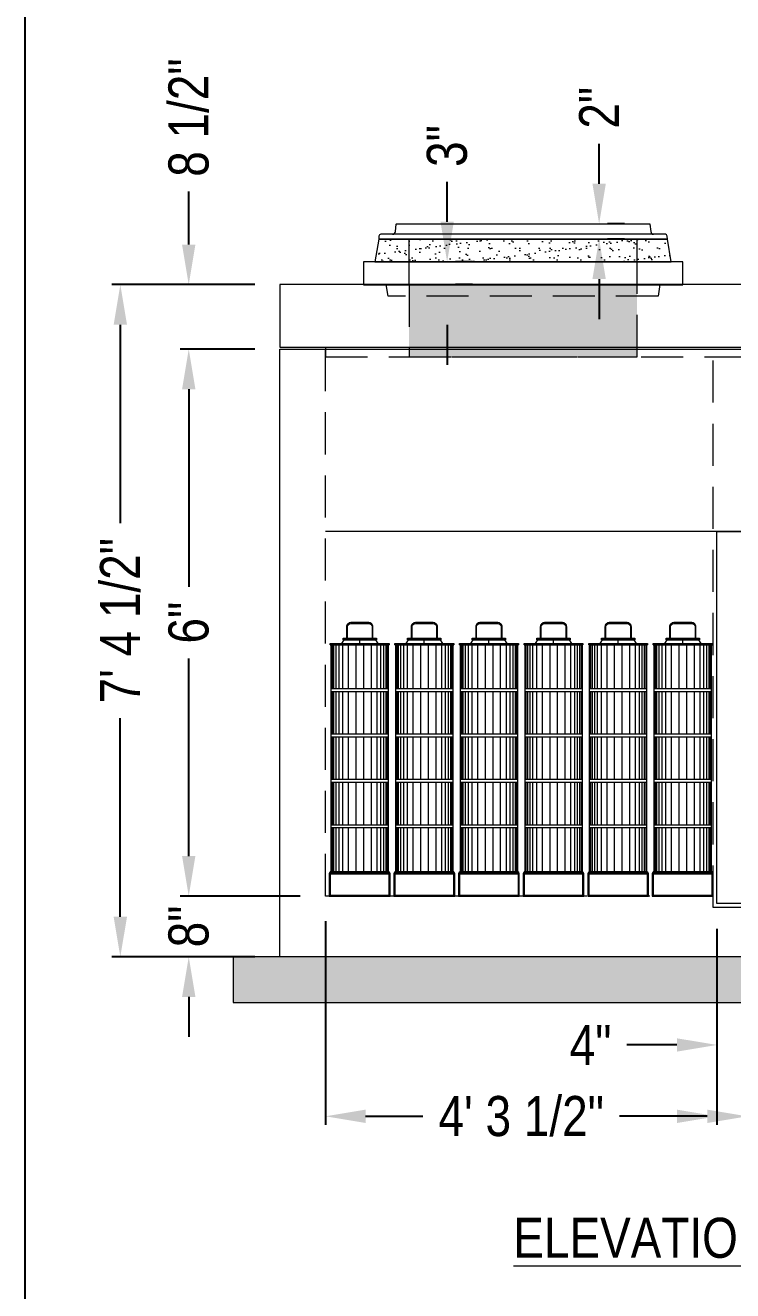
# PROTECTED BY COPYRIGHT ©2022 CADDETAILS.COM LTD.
# Model space of a CAD drawing. Extents: x 0 to 216, y -5 to 280.
# Drawn here: x 0 to 42, y 68.8 to 144 of the extents above; entities that cross this region are included whole.
import ezdxf
from ezdxf import colors
from ezdxf.entities.mleader import LeaderData, LeaderLine
from ezdxf.math import Vec2, Vec3

# ---------------------------------------------------------------- set-up
doc = ezdxf.new("R2010")
doc.units = 0
doc.header["$LTSCALE"] = 10
doc.header["$MEASUREMENT"] = 0
doc.header["$PDMODE"] = 35
doc.linetypes.add('HIDDEN', pattern=[0.375, 0.25, -0.125])
doc.layers.get('0').update_dxf_attribs({"linetype": 'CONTINUOUS'})
doc.layers.get('Defpoints').update_dxf_attribs({"linetype": 'CONTINUOUS'})
doc.layers.add('2628-LOGO$0$CADdetails-FRAME', color=7, linetype='CONTINUOUS')
doc.layers.add('CADdetails-9-TITLEBLOCK', color=7, linetype='CONTINUOUS')
for name, color, linetype, lineweight in [('CADdetails-1-ANNO', 41, 'CONTINUOUS', 5), ('CADdetails-2-HATCH', 8, 'CONTINUOUS', 5), ('CADdetails-3-HIDDEN', 11, 'HIDDEN', 5), ('CADdetails-4-LIGHT', 3, 'CONTINUOUS', 13), ('CADdetails-5-MEDIUM', 4, 'CONTINUOUS', 18)]:
    doc.layers.add(name, color=color, linetype=linetype, lineweight=lineweight)
doc.styles.add('CADdetails-DIMENSIONS', font='ARIALN.TTF', dxfattribs={"height": 2.38})
doc.styles.add('CADdetails-NOTES', font='ARIALN.TTF', dxfattribs={"height": 2.38})
doc.dimstyles.new('CADdetails-DIM', dxfattribs={"dimtxt": 2.38, "dimasz": 2.38, "dimexe": 0.5, "dimexo": 1.5, "dimgap": 1, "dimtad": 0, "dimzin": 0, "dimdsep": 46, "dimtxsty": 'CADdetails-DIMENSIONS', "dimcen": 1, "dimclrd": 256, "dimclre": 256, "dimclrt": 256, "dimadec": 0, "dimazin": 0, "dimtfac": 1, "dimtofl": 0, "dimtmove": 0, "dimatfit": 3, "dimfxl": 1, "dimtolj": 1, "dimtzin": 0, "dimarcsym": 0})

# ---------------------------------------------------------------- blocks, each defined once
blk = doc.blocks.new('2628-LOGO')
at = {"layer": '2628-LOGO$0$CADdetails-FRAME'}
blk.add_line((0, 0), (0, 280), dxfattribs=at)
blk = doc.blocks.new('*D4')
at = {"layer": 'CADdetails-1-ANNO', "lineweight": -2, "transparency": 16777216}
for p, q in [((13.622, 128.581), (5.143, 128.581)), ((5.643, 126.201), (5.643, 114.395)), ((5.643, 91.013), (5.643, 102.819)), ((13.622, 88.633), (5.143, 88.633))]:
    blk.add_line(p, q, dxfattribs=at)
at = {"layer": 'CADdetails-1-ANNO', "transparency": 16777216}
for points in [[(5.246, 126.201), (6.04, 126.201), (5.643, 128.581)], [(5.246, 91.013), (6.04, 91.013), (5.643, 88.633)]]:
    blk.add_solid(points, dxfattribs=at)
at = {"layer": 'Defpoints', "color": 0, "transparency": 16777216}
for p in [(15.122, 128.581), (5.643, 88.633), (15.122, 88.633)]:
    blk.add_point(p, dxfattribs=at)
at = {"layer": 'CADdetails-1-ANNO', "transparency": 16777216, "insert": (5.643, 108.607), "char_height": 2.38, "attachment_point": 5, "rotation": 90, "style": 'CADdetails-DIMENSIONS'}
blk.add_mtext('\\A1;7\' 4 1/2"', dxfattribs=at)
blk = doc.blocks.new('*D5')
at = {"layer": 'CADdetails-1-ANNO', "lineweight": -2, "transparency": 16777216}
for p, q in [((9.706, 94.624), (9.706, 97.004)), ((16.331, 92.244), (9.206, 92.244)), ((13.622, 88.633), (9.206, 88.633)), ((9.706, 86.253), (9.706, 83.873))]:
    blk.add_line(p, q, dxfattribs=at)
at = {"layer": 'CADdetails-1-ANNO', "transparency": 16777216}
for points in [[(9.309, 94.624), (10.102, 94.624), (9.706, 92.244)], [(9.309, 86.253), (10.102, 86.253), (9.706, 88.633)]]:
    blk.add_solid(points, dxfattribs=at)
at = {"layer": 'Defpoints', "color": 0, "transparency": 16777216}
for p in [(17.831, 92.244), (9.706, 88.633), (15.122, 88.633)]:
    blk.add_point(p, dxfattribs=at)
at = {"layer": 'CADdetails-1-ANNO', "transparency": 16777216, "insert": (9.706, 90.438), "char_height": 2.38, "attachment_point": 5, "rotation": 90, "style": 'CADdetails-DIMENSIONS'}
blk.add_mtext('\\A1;8"', dxfattribs=at)
blk = doc.blocks.new('*D6')
at = {"layer": 'CADdetails-1-ANNO', "lineweight": -2, "transparency": 16777216}
for p, q in [((13.622, 124.745), (9.206, 124.745)), ((9.706, 122.365), (9.706, 110.623)), ((9.706, 94.624), (9.706, 106.365)), ((16.331, 92.244), (9.206, 92.244))]:
    blk.add_line(p, q, dxfattribs=at)
at = {"layer": 'CADdetails-1-ANNO', "transparency": 16777216}
for points in [[(9.309, 122.365), (10.102, 122.365), (9.706, 124.745)], [(9.309, 94.624), (10.102, 94.624), (9.706, 92.244)]]:
    blk.add_solid(points, dxfattribs=at)
at = {"layer": 'Defpoints', "color": 0, "transparency": 16777216}
for p in [(15.122, 124.745), (9.706, 92.244), (17.831, 92.244)]:
    blk.add_point(p, dxfattribs=at)
at = {"layer": 'CADdetails-1-ANNO', "transparency": 16777216, "insert": (9.706, 108.494), "char_height": 2.38, "attachment_point": 5, "rotation": 90, "style": 'CADdetails-DIMENSIONS'}
blk.add_mtext('\\A1;6"', dxfattribs=at)
blk = doc.blocks.new('*D7')
at = {"layer": 'CADdetails-1-ANNO', "lineweight": -2, "transparency": 16777216}
for p, q in [((9.706, 130.961), (9.706, 134.112)), ((13.622, 128.581), (9.206, 128.581)), ((13.622, 124.745), (9.206, 124.745)), ((9.706, 122.365), (9.706, 119.985))]:
    blk.add_line(p, q, dxfattribs=at)
at = {"layer": 'CADdetails-1-ANNO', "transparency": 16777216}
for points in [[(9.309, 130.961), (10.102, 130.961), (9.706, 128.581)], [(9.309, 122.365), (10.102, 122.365), (9.706, 124.745)]]:
    blk.add_solid(points, dxfattribs=at)
at = {"layer": 'Defpoints', "color": 0, "transparency": 16777216}
for p in [(15.122, 128.581), (9.706, 124.745), (15.122, 124.745)]:
    blk.add_point(p, dxfattribs=at)
at = {"layer": 'CADdetails-1-ANNO', "transparency": 16777216, "insert": (9.706, 138.51), "char_height": 2.38, "attachment_point": 5, "rotation": 90, "style": 'CADdetails-DIMENSIONS'}
blk.add_mtext('\\A1;8 1/2"', dxfattribs=at)
blk = doc.blocks.new('*D25')
at = {"layer": 'CADdetails-1-ANNO', "lineweight": -2, "transparency": 16777216}
for p, q in [((41.078, 90.292), (41.078, 82.895)), ((42.883, 90.292), (42.883, 82.895)), ((38.698, 83.395), (35.735, 83.395)), ((45.263, 83.395), (47.643, 83.395))]:
    blk.add_line(p, q, dxfattribs=at)
at = {"layer": 'CADdetails-1-ANNO', "transparency": 16777216}
for points in [[(38.698, 83.791), (38.698, 82.998), (41.078, 83.395)], [(45.263, 83.791), (45.263, 82.998), (42.883, 83.395)]]:
    blk.add_solid(points, dxfattribs=at)
at = {"layer": 'Defpoints', "color": 0, "transparency": 16777216}
for p in [(41.078, 91.792), (42.883, 91.792), (42.883, 83.395)]:
    blk.add_point(p, dxfattribs=at)
at = {"layer": 'CADdetails-1-ANNO', "transparency": 16777216, "insert": (33.573, 83.395), "char_height": 2.38, "attachment_point": 5, "style": 'CADdetails-DIMENSIONS'}
blk.add_mtext('\\A1;4"', dxfattribs=at)
blk = doc.blocks.new('*D26')
at = {"layer": 'CADdetails-1-ANNO', "lineweight": -2, "transparency": 16777216}
for p, q in [((42.883, 90.292), (42.883, 78.653)), ((61.165, 90.744), (61.165, 78.653)), ((40.503, 79.153), (38.123, 79.153)), ((63.545, 79.153), (65.925, 79.153))]:
    blk.add_line(p, q, dxfattribs=at)
at = {"layer": 'CADdetails-1-ANNO', "transparency": 16777216}
for points in [[(40.503, 79.55), (40.503, 78.756), (42.883, 79.153)], [(63.545, 79.55), (63.545, 78.756), (61.165, 79.153)]]:
    blk.add_solid(points, dxfattribs=at)
at = {"layer": 'Defpoints', "color": 0, "transparency": 16777216}
for p in [(42.883, 91.792), (61.165, 92.244), (61.165, 79.153)]:
    blk.add_point(p, dxfattribs=at)
at = {"layer": 'CADdetails-1-ANNO', "transparency": 16777216, "insert": (52.024, 79.153), "char_height": 2.38, "attachment_point": 5, "style": 'CADdetails-DIMENSIONS'}
blk.add_mtext('\\A1;3\' 4 1/2"', dxfattribs=at)
blk = doc.blocks.new('*D27')
at = {"layer": 'CADdetails-1-ANNO', "lineweight": -2, "transparency": 16777216}
for p, q in [((17.831, 90.744), (17.831, 78.653)), ((41.078, 90.292), (41.078, 78.653)), ((20.211, 79.153), (23.619, 79.153)), ((38.698, 79.153), (35.29, 79.153))]:
    blk.add_line(p, q, dxfattribs=at)
at = {"layer": 'CADdetails-1-ANNO', "transparency": 16777216}
for points in [[(20.211, 79.55), (20.211, 78.756), (17.831, 79.153)], [(38.698, 79.55), (38.698, 78.756), (41.078, 79.153)]]:
    blk.add_solid(points, dxfattribs=at)
at = {"layer": 'Defpoints', "color": 0, "transparency": 16777216}
for p in [(17.831, 92.244), (41.078, 91.792), (17.831, 79.153)]:
    blk.add_point(p, dxfattribs=at)
at = {"layer": 'CADdetails-1-ANNO', "transparency": 16777216, "insert": (29.454, 79.153), "char_height": 2.38, "attachment_point": 5, "style": 'CADdetails-DIMENSIONS'}
blk.add_mtext('\\A1;4\' 3 1/2"', dxfattribs=at)
blk = doc.blocks.new('*D38')
at = {"layer": 'CADdetails-1-ANNO', "lineweight": -2, "transparency": 16777216}
for p, q in [((34.081, 134.573), (34.081, 136.953)), ((35.581, 132.193), (34.581, 132.193)), ((35.581, 131.29), (34.581, 131.29)), ((34.081, 128.91), (34.081, 126.53))]:
    blk.add_line(p, q, dxfattribs=at)
at = {"layer": 'CADdetails-1-ANNO', "transparency": 16777216}
for points in [[(33.684, 134.573), (34.478, 134.573), (34.081, 132.193)], [(33.684, 128.91), (34.478, 128.91), (34.081, 131.29)]]:
    blk.add_solid(points, dxfattribs=at)
at = {"layer": 'Defpoints', "color": 0, "transparency": 16777216}
for p in [(34.081, 132.193), (34.081, 132.193), (34.081, 131.29)]:
    blk.add_point(p, dxfattribs=at)
at = {"layer": 'CADdetails-1-ANNO', "transparency": 16777216, "insert": (34.081, 139.092), "char_height": 2.38, "attachment_point": 5, "rotation": 90, "style": 'CADdetails-DIMENSIONS'}
blk.add_mtext('\\A1;2"', dxfattribs=at)
blk = doc.blocks.new('*D37')
at = {"layer": 'CADdetails-1-ANNO', "lineweight": -2, "transparency": 16777216}
for p, q in [((25.053, 132.316), (25.053, 134.696)), ((26.553, 129.936), (25.553, 129.936)), ((26.553, 128.581), (25.553, 128.581)), ((25.053, 126.201), (25.053, 123.821))]:
    blk.add_line(p, q, dxfattribs=at)
at = {"layer": 'CADdetails-1-ANNO', "transparency": 16777216}
for points in [[(24.656, 132.316), (25.45, 132.316), (25.053, 129.936)], [(24.656, 126.201), (25.45, 126.201), (25.053, 128.581)]]:
    blk.add_solid(points, dxfattribs=at)
at = {"layer": 'Defpoints', "color": 0, "transparency": 16777216}
for p in [(25.053, 129.936), (25.053, 129.936), (25.053, 128.581)]:
    blk.add_point(p, dxfattribs=at)
at = {"layer": 'CADdetails-1-ANNO', "transparency": 16777216, "insert": (25.053, 136.819), "char_height": 2.38, "attachment_point": 5, "rotation": 90, "style": 'CADdetails-DIMENSIONS'}
blk.add_mtext('\\A1;3"', dxfattribs=at)

msp = doc.modelspace()

# ---------------------------------------------------------------- hatches: boundary and pattern name
at = {"layer": 'CADdetails-2-HATCH'}
h = msp.add_hatch(dxfattribs=at)
h.set_pattern_fill('AR-SAND', color=256, scale=0.4514)
h.set_pattern_definition([(37.5, (29.56716, 124.51884), (-0.028435, 0.86977), [0, -0.68613, 0, -0.76738, 0, -0.733525]), (7.5, (29.5672, 124.5188), (0.79888, 1.27392), [0, -0.37015, 0, -0.61842, 0, -0.236985]), (327.5, (29.0119, 124.51884), (1.405724, 0.002554), [0, -0.2257, 0, -0.81252, 0, -1.06079]), (317.5, (29.0119, 124.5188), (1.35697, 0.39618), [0, -0.11285, 0, -0.532652, 0, -0.60939])])
h.paths.add_polyline_path([(20.765, 129.936), (38.369, 129.936), (38.144, 131.29), (20.991, 131.29)])
h = msp.add_hatch(color=256, dxfattribs=at)
h.dxf.hatch_style = 1
h.paths.add_polyline_path([(36.338, 124.293), (36.338, 128.581), (22.796, 128.581), (22.796, 124.293)])
h = msp.add_hatch(dxfattribs=at)
h.set_pattern_fill('GRAVEL', color=256, scale=2.708401)
h.set_pattern_definition([(228.01279, (179.57645, 94.95213), (-21.66720627, -24.37560706), [0.364377, -36.07343]), (184.96974, (179.33269, 94.68129), (32.50080941, 2.70840078), [0.625283, -61.903005]), (132.51045, (178.70976, 94.62713), (27.08400784, -29.79240862), [0.440895, -43.648675]), (267.27369, (177.65348, 93.95003), (2.70840078, 54.16801568), [0.56941, -56.371457]), (292.83365, (177.6264, 93.38126), (-13.54200392, 32.50080941), [0.55835, -55.276762]), (357.27369, (177.84307, 92.86667), (-54.16801568, 2.70840078), [0.56941, -56.371457]), (37.69424, (178.41184, 92.83958), (-35.20921019, -27.08400784), [0.753014, -74.54832]), (72.25533, (179.00768, 93.30001), (18.95880549, 59.58481725), [0.710923, -70.381374]), (121.42957, (179.22436, 93.97711), (-21.66720627, 35.20921019), [0.571337, -56.56244]), (175.23636, (178.92643, 94.46462), (29.79240862, -2.70840078), [0.65227, -31.961195]), (222.39744, (178.27642, 94.51879), (-32.50080941, -29.792408624), [0.843526, -83.509137]), (138.81407, (180.3348, 93.92294), (-18.9588055, 16.2504047), [0.287906, -28.50279]), (171.46923, (180.11813, 94.11253), (35.20921019, -5.41680157), [0.54774, -54.226277]), (225, (179.5764, 94.1938), (-3e-16, -2.7084), [0.383025, -3.447232]), (203.1986, (179.38686, 94.5188), (13.5420039, 5.4168016), [0.206266, -20.4203]), (291.8014, (179.19727, 94.43754), (-2.7084008, 8.1252024), [0.291703, -14.29348]), (30.96376, (179.3056, 94.1667), (8.1252024, 5.4168016), [0.473778, -15.318777]), (161.56505, (179.7119, 94.41045), (5.4168016, -2.708401), [0.34259, -8.222127]), (16.38954, (177.6264, 94.43754), (27.08400784, 8.12520235), [0.47993, -47.513056]), (70.34618, (178.08683, 94.57296), (-10.83360314, -29.79240862), [0.402634, -39.86064]), (293.1986, (179.71187, 94.95213), (-5.4168016, 13.5420039), [0.41253, -20.214036]), (343.61046, (179.87437, 94.57296), (-27.08400784, 8.12520235), [0.47993, -47.513056]), (339.44395, (177.6264, 92.75833), (-13.5420039, 5.41680157), [0.46281, -22.677775]), (294.77514, (178.05974, 92.59582), (-13.54200392, 29.79240862), [0.387783, -38.390614]), (66.8014, (179.73895, 92.24373), (5.4168016, 13.5420039), [0.41253, -20.214036]), (17.35402, (179.90146, 92.62291), (-35.2092102, -10.83360314), [0.454012, -44.94706]), (69.44395, (178.41184, 92.24373), (-5.41680157, -13.5420039), [0.231406, -22.90918]), (101.30993, (179.57645, 92.24373), (-2.7084008, 10.8336031), [0.1381, -13.672087]), (165.96376, (179.54936, 92.37915), (8.1252024, -2.7084008), [0.55835, -10.608672]), (186.00901, (179.00768, 92.51457), (27.08400784, 2.70840078), [0.51744, -51.226484]), (303.69007, (179.3056, 93.92294), (-2.7084008, 5.4168016), [0.39061, -9.374667]), (353.15723, (179.52228, 93.59793), (46.04281333, -5.41680157), [0.68196, -67.51383]), (60.9454, (180.19938, 93.51668), (-10.83360314, -18.9588055), [0.278846, -27.605847]), (90, (180.3348, 93.7604), (-2.7084, 2.7084), [0.162504, -2.545897]), (120.25644, (178.95352, 92.59582), (10.83360314, -18.95880549), [0.376262, -37.250044]), (48.01279, (178.76393, 92.92083), (21.66720627, 24.37560706), [0.728755, -35.70905]), (0, (179.2514, 93.4625), (2.7084, 2.7084), [0.704184, -2.004217]), (325.30485, (179.95562, 93.46251), (27.08400784, -18.95880549), [0.428236, -42.39534]), (254.0546, (180.3077, 93.21876), (-2.7084008, -10.8336031), [0.39435, -19.323107]), (207.645975, (180.19938, 92.83958), (-51.4596149, -27.08400784), [0.642067, -63.564742]), (175.42608, (179.63062, 92.54166), (-35.20921019, 2.708400784), [0.679264, -67.247082])])
h.paths.add_polyline_path([(12.351, 85.924), (66.519, 85.924), (66.519, 88.633), (12.351, 88.633)])

# ---------------------------------------------------------------- linework, layer by layer
msp.add_line((20.088, 128.581), (39.047, 128.581))
msp.add_lwpolyline([(20.765, 129.936), (38.369, 129.936), (38.144, 131.29), (20.991, 131.29)], close=True, dxfattribs=at)
at = {"layer": 'CADdetails-3-HIDDEN'}
for p, q in [((22.796, 129.936), (22.796, 131.29)), ((36.338, 129.936), (36.338, 131.29)), ((22.796, 128.581), (22.796, 129.936)), ((36.338, 128.581), (36.338, 129.936))]:
    msp.add_line(p, q, dxfattribs=at)
for points in [[(37.692, 128.581), (37.58, 127.904), (21.555, 127.904), (21.442, 128.581)], [(17.831, 124.857), (17.831, 124.293), (61.165, 124.293), (61.165, 124.857)], [(40.852, 92.244), (17.831, 92.244), (17.831, 124.745)], [(43.109, 124.745), (43.109, 91.567), (40.852, 91.567), (40.852, 124.745)]]:
    msp.add_lwpolyline(points, dxfattribs=at)
msp.add_lwpolyline([(36.338, 124.293), (36.338, 128.581), (22.796, 128.581), (22.796, 124.293)], close=True, dxfattribs=at)
at = {"layer": 'CADdetails-4-LIGHT'}
for p, q in [((18.113, 107.168), (18.113, 107.253)), ((18.113, 107.253), (21.611, 107.253)), ((18.113, 107.168), (21.611, 107.168)), ((18.169, 93.683), (18.169, 107.168)), ((18.226, 107.168), (18.226, 104.556)), ((18.31, 107.168), (18.31, 104.556)), ((18.451, 107.168), (18.451, 104.556)), ((18.621, 107.168), (18.621, 104.556)), ((18.79, 107.253), (18.931, 107.478)), ((18.846, 107.168), (18.846, 104.556)), ((18.931, 107.478), (20.793, 107.478)), ((19.185, 107.168), (19.185, 104.556)), ((19.636, 107.168), (19.636, 104.556)), ((19.862, 107.253), (19.862, 107.478)), ((20.088, 107.168), (20.088, 104.556)), ((20.539, 107.168), (20.539, 104.556)), ((20.793, 107.478), (20.934, 107.253)), ((20.878, 107.168), (20.878, 104.556)), ((21.103, 107.168), (21.103, 104.556)), ((21.273, 107.168), (21.273, 104.556)), ((21.414, 107.168), (21.414, 104.556)), ((21.498, 107.168), (21.498, 104.556)), ((21.555, 107.168), (21.555, 93.683)), ((21.611, 107.253), (21.611, 107.168)), ((21.95, 107.168), (21.95, 107.253)), ((21.95, 107.253), (25.448, 107.253)), ((21.95, 107.168), (25.448, 107.168)), ((22.006, 93.683), (22.006, 107.168)), ((22.063, 107.168), (22.063, 104.556)), ((22.147, 107.168), (22.147, 104.556)), ((22.288, 107.168), (22.288, 104.556)), ((22.458, 107.168), (22.458, 104.556)), ((22.627, 107.253), (22.768, 107.478)), ((22.683, 107.168), (22.683, 104.556)), ((22.768, 107.478), (24.63, 107.478)), ((23.022, 107.168), (23.022, 104.556)), ((23.473, 107.168), (23.473, 104.556)), ((23.699, 107.253), (23.699, 107.478)), ((23.925, 107.168), (23.925, 104.556)), ((24.376, 107.168), (24.376, 104.556)), ((24.63, 107.478), (24.771, 107.253)), ((24.715, 107.168), (24.715, 104.556)), ((24.94, 107.168), (24.94, 104.556)), ((25.11, 107.168), (25.11, 104.556)), ((25.251, 107.168), (25.251, 104.556)), ((25.335, 107.168), (25.335, 104.556)), ((25.392, 107.168), (25.392, 93.683)), ((25.448, 107.253), (25.448, 107.168)), ((25.787, 107.168), (25.787, 107.253)), ((25.787, 107.253), (29.285, 107.253)), ((25.787, 107.168), (29.285, 107.168)), ((25.843, 93.683), (25.843, 107.168)), ((25.9, 107.168), (25.9, 104.556)), ((25.984, 107.168), (25.984, 104.556)), ((26.125, 107.168), (26.125, 104.556)), ((26.295, 107.168), (26.295, 104.556)), ((26.464, 107.253), (26.605, 107.478)), ((26.52, 107.168), (26.52, 104.556)), ((26.605, 107.478), (28.467, 107.478)), ((26.859, 107.168), (26.859, 104.556)), ((27.31, 107.168), (27.31, 104.556)), ((27.536, 107.253), (27.536, 107.478)), ((27.762, 107.168), (27.762, 104.556)), ((28.213, 107.168), (28.213, 104.556)), ((28.467, 107.478), (28.608, 107.253)), ((28.552, 107.168), (28.552, 104.556)), ((28.777, 107.168), (28.777, 104.556)), ((28.946, 107.168), (28.946, 104.556)), ((29.088, 107.168), (29.088, 104.556)), ((29.172, 107.168), (29.172, 104.556)), ((29.229, 107.168), (29.229, 93.683)), ((29.285, 107.253), (29.285, 107.168)), ((29.624, 107.168), (29.624, 107.253)), ((29.624, 107.253), (33.122, 107.253)), ((29.624, 107.168), (33.122, 107.168)), ((29.68, 93.683), (29.68, 107.168)), ((29.736, 107.168), (29.736, 104.556)), ((29.821, 107.168), (29.821, 104.556)), ((29.962, 107.168), (29.962, 104.556)), ((30.131, 107.168), (30.131, 104.556)), ((30.301, 107.253), (30.442, 107.478)), ((30.357, 107.168), (30.357, 104.556)), ((30.442, 107.478), (32.304, 107.478)), ((30.696, 107.168), (30.696, 104.556)), ((31.147, 107.168), (31.147, 104.556)), ((31.373, 107.253), (31.373, 107.478)), ((31.598, 107.168), (31.598, 104.556)), ((32.05, 107.168), (32.05, 104.556)), ((32.304, 107.478), (32.445, 107.253)), ((32.388, 107.168), (32.388, 104.556)), ((32.614, 107.168), (32.614, 104.556)), ((32.783, 107.168), (32.783, 104.556)), ((32.924, 107.168), (32.924, 104.556)), ((33.009, 107.168), (33.009, 104.556)), ((33.066, 107.168), (33.066, 93.683)), ((33.122, 107.253), (33.122, 107.168)), ((33.46, 107.168), (33.46, 107.253)), ((33.46, 107.253), (36.959, 107.253)), ((33.46, 107.168), (36.959, 107.168)), ((33.517, 93.683), (33.517, 107.168)), ((33.573, 107.168), (33.573, 104.556)), ((33.658, 107.168), (33.658, 104.556)), ((33.799, 107.168), (33.799, 104.556)), ((33.968, 107.168), (33.968, 104.556)), ((34.138, 107.253), (34.279, 107.478)), ((34.194, 107.168), (34.194, 104.556)), ((34.279, 107.478), (36.141, 107.478)), ((34.533, 107.168), (34.533, 104.556)), ((34.984, 107.168), (34.984, 104.556)), ((35.21, 107.253), (35.21, 107.478)), ((35.435, 107.168), (35.435, 104.556)), ((35.887, 107.168), (35.887, 104.556)), ((36.141, 107.478), (36.282, 107.253)), ((36.225, 107.168), (36.225, 104.556)), ((36.451, 107.168), (36.451, 104.556)), ((36.62, 107.168), (36.62, 104.556)), ((36.761, 107.168), (36.761, 104.556)), ((36.846, 107.168), (36.846, 104.556)), ((36.902, 107.168), (36.902, 93.683)), ((36.959, 107.253), (36.959, 107.168)), ((37.297, 107.168), (37.297, 107.253)), ((37.297, 107.253), (40.796, 107.253)), ((37.297, 107.168), (40.796, 107.168)), ((37.354, 93.683), (37.354, 107.168)), ((37.41, 107.168), (37.41, 104.556)), ((37.495, 107.168), (37.495, 104.556)), ((37.636, 107.168), (37.636, 104.556)), ((37.805, 107.168), (37.805, 104.556)), ((37.974, 107.253), (38.116, 107.478)), ((38.031, 107.168), (38.031, 104.556)), ((38.116, 107.478), (39.978, 107.478)), ((38.369, 107.168), (38.369, 104.556)), ((38.821, 107.168), (38.821, 104.556)), ((39.047, 107.253), (39.047, 107.478)), ((39.272, 107.168), (39.272, 104.556)), ((39.724, 107.168), (39.724, 104.556)), ((39.978, 107.478), (40.119, 107.253)), ((40.062, 107.168), (40.062, 104.556)), ((40.288, 107.168), (40.288, 104.556)), ((40.457, 107.168), (40.457, 104.556)), ((40.598, 107.168), (40.598, 104.556)), ((40.683, 107.168), (40.683, 104.556)), ((40.739, 107.168), (40.739, 93.683)), ((40.796, 107.253), (40.796, 107.168)), ((21.555, 104.556), (18.169, 104.556)), ((25.392, 104.556), (22.006, 104.556)), ((29.229, 104.556), (25.843, 104.556)), ((33.066, 104.556), (29.68, 104.556)), ((36.902, 104.556), (33.517, 104.556)), ((40.739, 104.556), (37.354, 104.556)), ((21.555, 104.386), (18.169, 104.386)), ((18.226, 104.386), (18.226, 101.859)), ((18.31, 104.386), (18.31, 101.859)), ((18.451, 104.386), (18.451, 101.859)), ((18.621, 104.386), (18.621, 101.859)), ((18.846, 104.386), (18.846, 101.859)), ((19.185, 104.386), (19.185, 101.859)), ((19.636, 104.386), (19.636, 101.859)), ((20.088, 104.386), (20.088, 101.859)), ((20.539, 104.386), (20.539, 101.859)), ((20.878, 104.386), (20.878, 101.859)), ((21.103, 104.386), (21.103, 101.859)), ((21.273, 104.386), (21.273, 101.859)), ((21.414, 104.386), (21.414, 101.859)), ((21.498, 104.386), (21.498, 101.859)), ((25.392, 104.386), (22.006, 104.386)), ((22.063, 104.386), (22.063, 101.859)), ((22.147, 104.386), (22.147, 101.859)), ((22.288, 104.386), (22.288, 101.859)), ((22.458, 104.386), (22.458, 101.859)), ((22.683, 104.386), (22.683, 101.859)), ((23.022, 104.386), (23.022, 101.859)), ((23.473, 104.386), (23.473, 101.859)), ((23.925, 104.386), (23.925, 101.859)), ((24.376, 104.386), (24.376, 101.859)), ((24.715, 104.386), (24.715, 101.859)), ((24.94, 104.386), (24.94, 101.859)), ((25.11, 104.386), (25.11, 101.859)), ((25.251, 104.386), (25.251, 101.859)), ((25.335, 104.386), (25.335, 101.859)), ((29.229, 104.386), (25.843, 104.386)), ((25.9, 104.386), (25.9, 101.859)), ((25.984, 104.386), (25.984, 101.859)), ((26.125, 104.386), (26.125, 101.859)), ((26.295, 104.386), (26.295, 101.859)), ((26.52, 104.386), (26.52, 101.859)), ((26.859, 104.386), (26.859, 101.859)), ((27.31, 104.386), (27.31, 101.859)), ((27.762, 104.386), (27.762, 101.859)), ((28.213, 104.386), (28.213, 101.859)), ((28.552, 104.386), (28.552, 101.859)), ((28.777, 104.386), (28.777, 101.859)), ((28.946, 104.386), (28.946, 101.859)), ((29.088, 104.386), (29.088, 101.859)), ((29.172, 104.386), (29.172, 101.859)), ((33.066, 104.386), (29.68, 104.386)), ((29.736, 104.386), (29.736, 101.859)), ((29.821, 104.386), (29.821, 101.859)), ((29.962, 104.386), (29.962, 101.859)), ((30.131, 104.386), (30.131, 101.859)), ((30.357, 104.386), (30.357, 101.859)), ((30.696, 104.386), (30.696, 101.859)), ((31.147, 104.386), (31.147, 101.859)), ((31.598, 104.386), (31.598, 101.859)), ((32.05, 104.386), (32.05, 101.859)), ((32.388, 104.386), (32.388, 101.859)), ((32.614, 104.386), (32.614, 101.859)), ((32.783, 104.386), (32.783, 101.859)), ((32.924, 104.386), (32.924, 101.859)), ((33.009, 104.386), (33.009, 101.859)), ((36.902, 104.386), (33.517, 104.386)), ((33.573, 104.386), (33.573, 101.859)), ((33.658, 104.386), (33.658, 101.859)), ((33.799, 104.386), (33.799, 101.859)), ((33.968, 104.386), (33.968, 101.859)), ((34.194, 104.386), (34.194, 101.859)), ((34.533, 104.386), (34.533, 101.859)), ((34.984, 104.386), (34.984, 101.859)), ((35.435, 104.386), (35.435, 101.859)), ((35.887, 104.386), (35.887, 101.859)), ((36.225, 104.386), (36.225, 101.859)), ((36.451, 104.386), (36.451, 101.859)), ((36.62, 104.386), (36.62, 101.859)), ((36.761, 104.386), (36.761, 101.859)), ((36.846, 104.386), (36.846, 101.859)), ((40.739, 104.386), (37.354, 104.386)), ((37.41, 104.386), (37.41, 101.859)), ((37.495, 104.386), (37.495, 101.859)), ((37.636, 104.386), (37.636, 101.859)), ((37.805, 104.386), (37.805, 101.859)), ((38.031, 104.386), (38.031, 101.859)), ((38.369, 104.386), (38.369, 101.859)), ((38.821, 104.386), (38.821, 101.859)), ((39.272, 104.386), (39.272, 101.859)), ((39.724, 104.386), (39.724, 101.859)), ((40.062, 104.386), (40.062, 101.859)), ((40.288, 104.386), (40.288, 101.859)), ((40.457, 104.386), (40.457, 101.859)), ((40.598, 104.386), (40.598, 101.859)), ((40.683, 104.386), (40.683, 101.859)), ((21.555, 101.859), (18.169, 101.859)), ((21.555, 101.689), (18.169, 101.689)), ((18.226, 101.689), (18.226, 99.161)), ((18.31, 101.689), (18.31, 99.161)), ((18.451, 101.689), (18.451, 99.161)), ((18.621, 101.689), (18.621, 99.161)), ((18.846, 101.689), (18.846, 99.161)), ((19.185, 101.689), (19.185, 99.161)), ((19.636, 101.689), (19.636, 99.161)), ((20.088, 101.689), (20.088, 99.161)), ((20.539, 101.689), (20.539, 99.161)), ((20.878, 101.689), (20.878, 99.161)), ((21.103, 101.689), (21.103, 99.161)), ((21.273, 101.689), (21.273, 99.161)), ((21.414, 101.689), (21.414, 99.161)), ((21.498, 101.689), (21.498, 99.161)), ((25.392, 101.859), (22.006, 101.859)), ((25.392, 101.689), (22.006, 101.689)), ((22.063, 101.689), (22.063, 99.161)), ((22.147, 101.689), (22.147, 99.161)), ((22.288, 101.689), (22.288, 99.161)), ((22.458, 101.689), (22.458, 99.161)), ((22.683, 101.689), (22.683, 99.161)), ((23.022, 101.689), (23.022, 99.161)), ((23.473, 101.689), (23.473, 99.161)), ((23.925, 101.689), (23.925, 99.161)), ((24.376, 101.689), (24.376, 99.161)), ((24.715, 101.689), (24.715, 99.161)), ((24.94, 101.689), (24.94, 99.161)), ((25.11, 101.689), (25.11, 99.161)), ((25.251, 101.689), (25.251, 99.161)), ((25.335, 101.689), (25.335, 99.161)), ((29.229, 101.859), (25.843, 101.859)), ((29.229, 101.689), (25.843, 101.689)), ((25.9, 101.689), (25.9, 99.161)), ((25.984, 101.689), (25.984, 99.161)), ((26.125, 101.689), (26.125, 99.161)), ((26.295, 101.689), (26.295, 99.161)), ((26.52, 101.689), (26.52, 99.161)), ((26.859, 101.689), (26.859, 99.161)), ((27.31, 101.689), (27.31, 99.161)), ((27.762, 101.689), (27.762, 99.161)), ((28.213, 101.689), (28.213, 99.161)), ((28.552, 101.689), (28.552, 99.161)), ((28.777, 101.689), (28.777, 99.161)), ((28.946, 101.689), (28.946, 99.161)), ((29.088, 101.689), (29.088, 99.161)), ((29.172, 101.689), (29.172, 99.161)), ((33.066, 101.859), (29.68, 101.859)), ((33.066, 101.689), (29.68, 101.689)), ((29.736, 101.689), (29.736, 99.161)), ((29.821, 101.689), (29.821, 99.161)), ((29.962, 101.689), (29.962, 99.161)), ((30.131, 101.689), (30.131, 99.161)), ((30.357, 101.689), (30.357, 99.161)), ((30.696, 101.689), (30.696, 99.161)), ((31.147, 101.689), (31.147, 99.161)), ((31.598, 101.689), (31.598, 99.161)), ((32.05, 101.689), (32.05, 99.161)), ((32.388, 101.689), (32.388, 99.161)), ((32.614, 101.689), (32.614, 99.161)), ((32.783, 101.689), (32.783, 99.161)), ((32.924, 101.689), (32.924, 99.161)), ((33.009, 101.689), (33.009, 99.161)), ((36.902, 101.859), (33.517, 101.859)), ((36.902, 101.689), (33.517, 101.689)), ((33.573, 101.689), (33.573, 99.161)), ((33.658, 101.689), (33.658, 99.161)), ((33.799, 101.689), (33.799, 99.161)), ((33.968, 101.689), (33.968, 99.161)), ((34.194, 101.689), (34.194, 99.161)), ((34.533, 101.689), (34.533, 99.161)), ((34.984, 101.689), (34.984, 99.161)), ((35.435, 101.689), (35.435, 99.161)), ((35.887, 101.689), (35.887, 99.161)), ((36.225, 101.689), (36.225, 99.161)), ((36.451, 101.689), (36.451, 99.161)), ((36.62, 101.689), (36.62, 99.161)), ((36.761, 101.689), (36.761, 99.161)), ((36.846, 101.689), (36.846, 99.161)), ((40.739, 101.859), (37.354, 101.859)), ((40.739, 101.689), (37.354, 101.689)), ((37.41, 101.689), (37.41, 99.161)), ((37.495, 101.689), (37.495, 99.161)), ((37.636, 101.689), (37.636, 99.161)), ((37.805, 101.689), (37.805, 99.161)), ((38.031, 101.689), (38.031, 99.161)), ((38.369, 101.689), (38.369, 99.161)), ((38.821, 101.689), (38.821, 99.161)), ((39.272, 101.689), (39.272, 99.161)), ((39.724, 101.689), (39.724, 99.161)), ((40.062, 101.689), (40.062, 99.161)), ((40.288, 101.689), (40.288, 99.161)), ((40.457, 101.689), (40.457, 99.161)), ((40.598, 101.689), (40.598, 99.161)), ((40.683, 101.689), (40.683, 99.161)), ((21.555, 99.161), (18.169, 99.161)), ((21.555, 98.992), (18.169, 98.992)), ((18.226, 98.992), (18.226, 96.464)), ((18.31, 98.992), (18.31, 96.464)), ((18.451, 98.992), (18.451, 96.464)), ((18.621, 98.992), (18.621, 96.464)), ((18.846, 98.992), (18.846, 96.464)), ((19.185, 98.992), (19.185, 96.464)), ((19.636, 98.992), (19.636, 96.464)), ((20.088, 98.992), (20.088, 96.464)), ((20.539, 98.992), (20.539, 96.464)), ((20.878, 98.992), (20.878, 96.464)), ((21.103, 98.992), (21.103, 96.464)), ((21.273, 98.992), (21.273, 96.464)), ((21.414, 98.992), (21.414, 96.464)), ((21.498, 98.992), (21.498, 96.464)), ((25.392, 99.161), (22.006, 99.161)), ((25.392, 98.992), (22.006, 98.992)), ((22.063, 98.992), (22.063, 96.464)), ((22.147, 98.992), (22.147, 96.464)), ((22.288, 98.992), (22.288, 96.464)), ((22.458, 98.992), (22.458, 96.464)), ((22.683, 98.992), (22.683, 96.464)), ((23.022, 98.992), (23.022, 96.464)), ((23.473, 98.992), (23.473, 96.464)), ((23.925, 98.992), (23.925, 96.464)), ((24.376, 98.992), (24.376, 96.464)), ((24.715, 98.992), (24.715, 96.464)), ((24.94, 98.992), (24.94, 96.464)), ((25.11, 98.992), (25.11, 96.464)), ((25.251, 98.992), (25.251, 96.464)), ((25.335, 98.992), (25.335, 96.464)), ((29.229, 99.161), (25.843, 99.161)), ((29.229, 98.992), (25.843, 98.992)), ((25.9, 98.992), (25.9, 96.464)), ((25.984, 98.992), (25.984, 96.464)), ((26.125, 98.992), (26.125, 96.464)), ((26.295, 98.992), (26.295, 96.464)), ((26.52, 98.992), (26.52, 96.464)), ((26.859, 98.992), (26.859, 96.464)), ((27.31, 98.992), (27.31, 96.464)), ((27.762, 98.992), (27.762, 96.464)), ((28.213, 98.992), (28.213, 96.464)), ((28.552, 98.992), (28.552, 96.464)), ((28.777, 98.992), (28.777, 96.464)), ((28.946, 98.992), (28.946, 96.464)), ((29.088, 98.992), (29.088, 96.464)), ((29.172, 98.992), (29.172, 96.464)), ((33.066, 99.161), (29.68, 99.161)), ((33.066, 98.992), (29.68, 98.992)), ((29.736, 98.992), (29.736, 96.464)), ((29.821, 98.992), (29.821, 96.464)), ((29.962, 98.992), (29.962, 96.464)), ((30.131, 98.992), (30.131, 96.464)), ((30.357, 98.992), (30.357, 96.464)), ((30.696, 98.992), (30.696, 96.464)), ((31.147, 98.992), (31.147, 96.464)), ((31.598, 98.992), (31.598, 96.464)), ((32.05, 98.992), (32.05, 96.464)), ((32.388, 98.992), (32.388, 96.464)), ((32.614, 98.992), (32.614, 96.464)), ((32.783, 98.992), (32.783, 96.464)), ((32.924, 98.992), (32.924, 96.464)), ((33.009, 98.992), (33.009, 96.464)), ((36.902, 99.161), (33.517, 99.161)), ((36.902, 98.992), (33.517, 98.992)), ((33.573, 98.992), (33.573, 96.464)), ((33.658, 98.992), (33.658, 96.464)), ((33.799, 98.992), (33.799, 96.464)), ((33.968, 98.992), (33.968, 96.464)), ((34.194, 98.992), (34.194, 96.464)), ((34.533, 98.992), (34.533, 96.464)), ((34.984, 98.992), (34.984, 96.464)), ((35.435, 98.992), (35.435, 96.464)), ((35.887, 98.992), (35.887, 96.464)), ((36.225, 98.992), (36.225, 96.464)), ((36.451, 98.992), (36.451, 96.464)), ((36.62, 98.992), (36.62, 96.464)), ((36.761, 98.992), (36.761, 96.464)), ((36.846, 98.992), (36.846, 96.464)), ((40.739, 99.161), (37.354, 99.161)), ((40.739, 98.992), (37.354, 98.992)), ((37.41, 98.992), (37.41, 96.464)), ((37.495, 98.992), (37.495, 96.464)), ((37.636, 98.992), (37.636, 96.464)), ((37.805, 98.992), (37.805, 96.464)), ((38.031, 98.992), (38.031, 96.464)), ((38.369, 98.992), (38.369, 96.464)), ((38.821, 98.992), (38.821, 96.464)), ((39.272, 98.992), (39.272, 96.464)), ((39.724, 98.992), (39.724, 96.464)), ((40.062, 98.992), (40.062, 96.464)), ((40.288, 98.992), (40.288, 96.464)), ((40.457, 98.992), (40.457, 96.464)), ((40.598, 98.992), (40.598, 96.464)), ((40.683, 98.992), (40.683, 96.464)), ((21.555, 96.464), (18.169, 96.464)), ((21.555, 96.295), (18.169, 96.295)), ((18.226, 96.295), (18.226, 93.683)), ((18.31, 96.295), (18.31, 93.683)), ((18.451, 96.295), (18.451, 93.683)), ((18.621, 96.295), (18.621, 93.683)), ((18.846, 96.295), (18.846, 93.683)), ((19.185, 96.295), (19.185, 93.683)), ((19.636, 96.295), (19.636, 93.683)), ((20.088, 96.295), (20.088, 93.683)), ((20.539, 96.295), (20.539, 93.683)), ((20.878, 96.295), (20.878, 93.683)), ((21.103, 96.295), (21.103, 93.683)), ((21.273, 96.295), (21.273, 93.683)), ((21.414, 96.295), (21.414, 93.683)), ((21.498, 96.295), (21.498, 93.683)), ((25.392, 96.464), (22.006, 96.464)), ((25.392, 96.295), (22.006, 96.295)), ((22.063, 96.295), (22.063, 93.683)), ((22.147, 96.295), (22.147, 93.683)), ((22.288, 96.295), (22.288, 93.683)), ((22.458, 96.295), (22.458, 93.683)), ((22.683, 96.295), (22.683, 93.683)), ((23.022, 96.295), (23.022, 93.683)), ((23.473, 96.295), (23.473, 93.683)), ((23.925, 96.295), (23.925, 93.683)), ((24.376, 96.295), (24.376, 93.683)), ((24.715, 96.295), (24.715, 93.683)), ((24.94, 96.295), (24.94, 93.683)), ((25.11, 96.295), (25.11, 93.683)), ((25.251, 96.295), (25.251, 93.683)), ((25.335, 96.295), (25.335, 93.683)), ((29.229, 96.464), (25.843, 96.464)), ((29.229, 96.295), (25.843, 96.295)), ((25.9, 96.295), (25.9, 93.683)), ((25.984, 96.295), (25.984, 93.683)), ((26.125, 96.295), (26.125, 93.683)), ((26.295, 96.295), (26.295, 93.683)), ((26.52, 96.295), (26.52, 93.683)), ((26.859, 96.295), (26.859, 93.683)), ((27.31, 96.295), (27.31, 93.683)), ((27.762, 96.295), (27.762, 93.683)), ((28.213, 96.295), (28.213, 93.683)), ((28.552, 96.295), (28.552, 93.683)), ((28.777, 96.295), (28.777, 93.683)), ((28.946, 96.295), (28.946, 93.683)), ((29.088, 96.295), (29.088, 93.683)), ((29.172, 96.295), (29.172, 93.683)), ((33.066, 96.464), (29.68, 96.464)), ((33.066, 96.295), (29.68, 96.295)), ((29.736, 96.295), (29.736, 93.683)), ((29.821, 96.295), (29.821, 93.683)), ((29.962, 96.295), (29.962, 93.683)), ((30.131, 96.295), (30.131, 93.683)), ((30.357, 96.295), (30.357, 93.683)), ((30.696, 96.295), (30.696, 93.683)), ((31.147, 96.295), (31.147, 93.683)), ((31.598, 96.295), (31.598, 93.683)), ((32.05, 96.295), (32.05, 93.683)), ((32.388, 96.295), (32.388, 93.683)), ((32.614, 96.295), (32.614, 93.683)), ((32.783, 96.295), (32.783, 93.683)), ((32.924, 96.295), (32.924, 93.683)), ((33.009, 96.295), (33.009, 93.683)), ((36.902, 96.464), (33.517, 96.464)), ((36.902, 96.295), (33.517, 96.295)), ((33.573, 96.295), (33.573, 93.683)), ((33.658, 96.295), (33.658, 93.683)), ((33.799, 96.295), (33.799, 93.683)), ((33.968, 96.295), (33.968, 93.683)), ((34.194, 96.295), (34.194, 93.683)), ((34.533, 96.295), (34.533, 93.683)), ((34.984, 96.295), (34.984, 93.683)), ((35.435, 96.295), (35.435, 93.683)), ((35.887, 96.295), (35.887, 93.683)), ((36.225, 96.295), (36.225, 93.683)), ((36.451, 96.295), (36.451, 93.683)), ((36.62, 96.295), (36.62, 93.683)), ((36.761, 96.295), (36.761, 93.683)), ((36.846, 96.295), (36.846, 93.683)), ((40.739, 96.464), (37.354, 96.464)), ((40.739, 96.295), (37.354, 96.295)), ((37.41, 96.295), (37.41, 93.683)), ((37.495, 96.295), (37.495, 93.683)), ((37.636, 96.295), (37.636, 93.683)), ((37.805, 96.295), (37.805, 93.683)), ((38.031, 96.295), (38.031, 93.683)), ((38.369, 96.295), (38.369, 93.683)), ((38.821, 96.295), (38.821, 93.683)), ((39.272, 96.295), (39.272, 93.683)), ((39.724, 96.295), (39.724, 93.683)), ((40.062, 96.295), (40.062, 93.683)), ((40.288, 96.295), (40.288, 93.683)), ((40.457, 96.295), (40.457, 93.683)), ((40.598, 96.295), (40.598, 93.683)), ((40.683, 96.295), (40.683, 93.683)), ((21.611, 93.683), (18.113, 93.683)), ((18.113, 93.598), (18.113, 93.683)), ((21.611, 93.598), (18.113, 93.598)), ((21.611, 93.683), (21.611, 93.598)), ((25.448, 93.683), (21.95, 93.683)), ((21.95, 93.598), (21.95, 93.683)), ((25.448, 93.598), (21.95, 93.598)), ((25.448, 93.683), (25.448, 93.598)), ((29.285, 93.683), (25.787, 93.683)), ((25.787, 93.598), (25.787, 93.683)), ((29.285, 93.598), (25.787, 93.598)), ((29.285, 93.683), (29.285, 93.598)), ((33.122, 93.683), (29.624, 93.683)), ((29.624, 93.598), (29.624, 93.683)), ((33.122, 93.598), (29.624, 93.598)), ((33.122, 93.683), (33.122, 93.598)), ((36.959, 93.683), (33.46, 93.683)), ((33.46, 93.598), (33.46, 93.683)), ((36.959, 93.598), (33.46, 93.598)), ((36.959, 93.683), (36.959, 93.598)), ((40.796, 93.683), (37.297, 93.683)), ((37.297, 93.598), (37.297, 93.683)), ((40.796, 93.598), (37.297, 93.598)), ((40.796, 93.683), (40.796, 93.598))]:
    msp.add_line(p, q, dxfattribs=at)
for points in [[(20.394, 108.493), (19.862, 108.493), (19.33, 108.493, 0.414214), (19.077, 108.24), (19.077, 107.563), (19.131, 107.563), (19.131, 108.24, -0.414214), (19.33, 108.439), (19.862, 108.439), (20.394, 108.439, -0.414214), (20.593, 108.24), (20.593, 107.563), (20.647, 107.563), (20.647, 108.24, 0.414214)], [(24.231, 108.493), (23.699, 108.493), (23.167, 108.493, 0.414214), (22.914, 108.24), (22.914, 107.563), (22.968, 107.563), (22.968, 108.24, -0.414214), (23.167, 108.439), (23.699, 108.439), (24.231, 108.439, -0.414214), (24.43, 108.24), (24.43, 107.563), (24.484, 107.563), (24.484, 108.24, 0.414214)], [(28.068, 108.493), (27.536, 108.493), (27.004, 108.493, 0.414214), (26.751, 108.24), (26.751, 107.563), (26.805, 107.563), (26.805, 108.24, -0.414214), (27.004, 108.439), (27.536, 108.439), (28.068, 108.439, -0.414214), (28.266, 108.24), (28.266, 107.563), (28.321, 107.563), (28.321, 108.24, 0.414214)], [(31.905, 108.493), (31.373, 108.493), (30.841, 108.493, 0.414214), (30.588, 108.24), (30.588, 107.563), (30.642, 107.563), (30.642, 108.24, -0.414214), (30.841, 108.439), (31.373, 108.439), (31.905, 108.439, -0.414214), (32.103, 108.24), (32.103, 107.563), (32.157, 107.563), (32.157, 108.24, 0.414214)], [(35.742, 108.493), (35.21, 108.493), (34.678, 108.493, 0.414214), (34.425, 108.24), (34.425, 107.563), (34.479, 107.563), (34.479, 108.24, -0.414214), (34.678, 108.439), (35.21, 108.439), (35.742, 108.439, -0.414214), (35.94, 108.24), (35.94, 107.563), (35.994, 107.563), (35.994, 108.24, 0.414214)], [(39.579, 108.493), (39.047, 108.493), (38.515, 108.493, 0.414214), (38.262, 108.24), (38.262, 107.563), (38.316, 107.563), (38.316, 108.24, -0.414214), (38.515, 108.439), (39.047, 108.439), (39.579, 108.439, -0.414214), (39.777, 108.24), (39.777, 107.563), (39.831, 107.563), (39.831, 108.24, 0.414214)]]:
    msp.add_lwpolyline(points, format="xyb", close=True, dxfattribs=at)
for points in [[(18.872, 107.563), (20.852, 107.563), (20.852, 107.478), (18.872, 107.478)], [(22.709, 107.563), (24.689, 107.563), (24.689, 107.478), (22.709, 107.478)], [(26.546, 107.563), (28.526, 107.563), (28.526, 107.478), (26.546, 107.478)], [(30.383, 107.563), (32.363, 107.563), (32.363, 107.478), (30.383, 107.478)], [(34.22, 107.563), (36.2, 107.563), (36.2, 107.478), (34.22, 107.478)], [(38.057, 107.563), (40.036, 107.563), (40.036, 107.478), (38.057, 107.478)], [(18.056, 92.244), (21.668, 92.244), (21.668, 93.598), (18.056, 93.598)], [(18.113, 92.3), (21.611, 92.3), (21.611, 93.542), (18.113, 93.542)], [(21.893, 92.244), (25.505, 92.244), (25.505, 93.598), (21.893, 93.598)], [(21.95, 92.3), (25.448, 92.3), (25.448, 93.542), (21.95, 93.542)], [(25.73, 92.244), (29.341, 92.244), (29.341, 93.598), (25.73, 93.598)], [(25.787, 92.3), (29.285, 92.3), (29.285, 93.542), (25.787, 93.542)], [(29.567, 92.244), (33.178, 92.244), (33.178, 93.598), (29.567, 93.598)], [(29.624, 92.3), (33.122, 92.3), (33.122, 93.542), (29.624, 93.542)], [(33.404, 92.244), (37.015, 92.244), (37.015, 93.598), (33.404, 93.598)], [(33.46, 92.3), (36.959, 92.3), (36.959, 93.542), (33.46, 93.542)], [(37.241, 92.244), (40.852, 92.244), (40.852, 93.598), (37.241, 93.598)], [(37.297, 92.3), (40.796, 92.3), (40.796, 93.542), (37.297, 93.542)], [(12.351, 85.924), (66.519, 85.924), (66.519, 88.633), (12.351, 88.633)]]:
    msp.add_lwpolyline(points, close=True, dxfattribs=at)
at = {"layer": 'CADdetails-5-MEDIUM'}
msp.add_line((61.165, 113.911), (17.831, 113.911), dxfattribs=at)
msp.add_lwpolyline([(21.818, 131.572, 0.404026), (21.987, 131.735), (22.033, 132.165, -0.404026), (22.062, 132.193), (37.073, 132.193, -0.404026), (37.101, 132.165), (37.147, 131.735, 0.404026), (37.317, 131.572)], format="xyb", dxfattribs=at)
msp.add_lwpolyline([(21.006, 131.469), (20.991, 131.29), (38.144, 131.29), (38.128, 131.469, 0.388879), (38.016, 131.572), (21.119, 131.572, 0.388879)], format="xyb", close=True, dxfattribs=at)
for points in [[(20.088, 128.581), (39.047, 128.581), (39.047, 129.936), (20.088, 129.936)], [(63.874, 128.581), (15.122, 128.581), (15.122, 124.857), (63.874, 124.857)], [(63.874, 124.745), (63.874, 88.633), (15.122, 88.633), (15.122, 124.745)], [(42.883, 113.911), (42.883, 91.792), (41.078, 91.792), (41.078, 113.911)]]:
    msp.add_lwpolyline(points, close=True, dxfattribs=at)

# ---------------------------------------------------------------- block references
at = {"layer": 'CADdetails-9-TITLEBLOCK'}
msp.add_blockref('2628-LOGO', (0, 0), dxfattribs=at)

# ---------------------------------------------------------------- texts
at = {"layer": 'CADdetails-1-ANNO', "insert": (39.288, 73.125), "char_height": 2.38, "attachment_point": 2, "style": 'CADdetails-NOTES'}
msp.add_mtext_dynamic_manual_height_columns('{\\LELEVATION A-A}', width=65.0706, gutter_width=17.002, heights=[0], dxfattribs=at)

# ---------------------------------------------------------------- dimensions: what is measured, and where the dimension line sits
at = {"layer": 'CADdetails-1-ANNO'}
for base, p1, p2, angle, text, picture, middle in [((9.706, 124.745), (15.122, 128.581), (15.122, 124.745), 270, '8 1/2"', '*D7', (9.706, 138.51)), ((34.081, 132.193), (34.081, 131.29), (34.081, 132.193), 90, '2"', '*D38', (34.081, 139.092)), ((9.706, 88.633), (17.831, 92.244), (15.122, 88.633), 270, '8"', '*D5', (9.706, 90.438))]:
    dim = msp.add_linear_dim(base=base, p1=p1, p2=p2, angle=angle, text=text, dimstyle='CADdetails-DIM', dxfattribs=at)
    dim.commit()
    dim.dimension.update_dxf_attribs({"geometry": picture, "text_midpoint": middle, "dimtype": 160})
for base, p1, p2, angle, text, picture, middle in [((25.053, 129.936), (25.053, 128.581), (25.053, 129.936), 90, '3"', '*D37', (25.053, 136.819)), ((5.643, 88.633), (15.122, 128.581), (15.122, 88.633), 90, '7\' 4 1/2"', '*D4', (5.643, 108.607)), ((9.706, 92.244), (15.122, 124.745), (17.831, 92.244), 270, '6"', '*D6', (9.706, 108.494)), ((17.831, 79.153), (41.078, 91.792), (17.831, 92.244), 180, '4\' 3 1/2"', '*D27', (29.454, 79.153))]:
    dim = msp.add_linear_dim(base=base, p1=p1, p2=p2, angle=angle, text=text, dimstyle='CADdetails-DIM', dxfattribs=at)
    dim.commit()
    dim.dimension.update_dxf_attribs({"geometry": picture, "text_midpoint": middle})
dim = msp.add_linear_dim(base=(42.883, 83.395), p1=(41.078, 91.792), p2=(42.883, 91.792), text='4"', dimstyle='CADdetails-DIM', dxfattribs=at)
dim.commit()
dim.dimension.update_dxf_attribs({"geometry": '*D25', "text_midpoint": (33.573, 83.395), "dimtype": 160})
dim = msp.add_linear_dim(base=(61.165, 79.153), p1=(42.883, 91.792), p2=(61.165, 92.244), text='3\' 4 1/2"', dimstyle='CADdetails-DIM', dxfattribs=at)
dim.commit()
dim.dimension.update_dxf_attribs({"geometry": '*D26', "text_midpoint": (52.024, 79.153)})

# ---------------------------------------------------------------- leaders
ml = msp.add_multileader_mtext('Standard', dxfattribs=at)
ml.set_content('\\A1;1/4" THICK FIBERGLASS {\\A0;SEDIMENT BAFFLE}', color=256, style='CADdetails-NOTES')
ml.set_leader_properties()
ml.build(insert=Vec2(0, 0))
ml.multileader.update_dxf_attribs({"dogleg_length": 1.765, "arrow_head_size": 2.101})
ctx = ml.context
ctx.base_point, ctx.char_height, ctx.arrow_head_size, ctx.landing_gap_size, ctx.plane_origin = Vec3(23.466, 152.979), 2.38, 2.101, 1.324, Vec3(225.4, 182.94)
ctx.text_align_type = 2
notes = []
notes.append((ctx, [(1, (1, 1, 0), (84.918, 152.979), (-1, 0), 1.765, [(0, [(103.784, 166.217)], 0, [])])]))
ctx.mtext.insert, ctx.mtext.alignment, ctx.mtext.flow_direction = Vec3(81.828, 154.19), 3, 5
for ctx, leaders in notes:
    for number, flags, end, landing, length, lines in leaders:
        leader = LeaderData()
        leader.index, (leader.has_last_leader_line, leader.has_dogleg_vector, leader.attachment_direction) = number, flags
        leader.last_leader_point, leader.dogleg_vector, leader.dogleg_length = Vec3(end), Vec3(landing), length
        for number, points, colour, breaks in lines:
            line = LeaderLine()
            line.index, line.vertices, line.color, line.breaks = number, Vec3.list(points), colors.encode_raw_color(colour), breaks
            leader.lines.append(line)
        ctx.leaders.append(leader)

doc.saveas('drawing.dxf')
